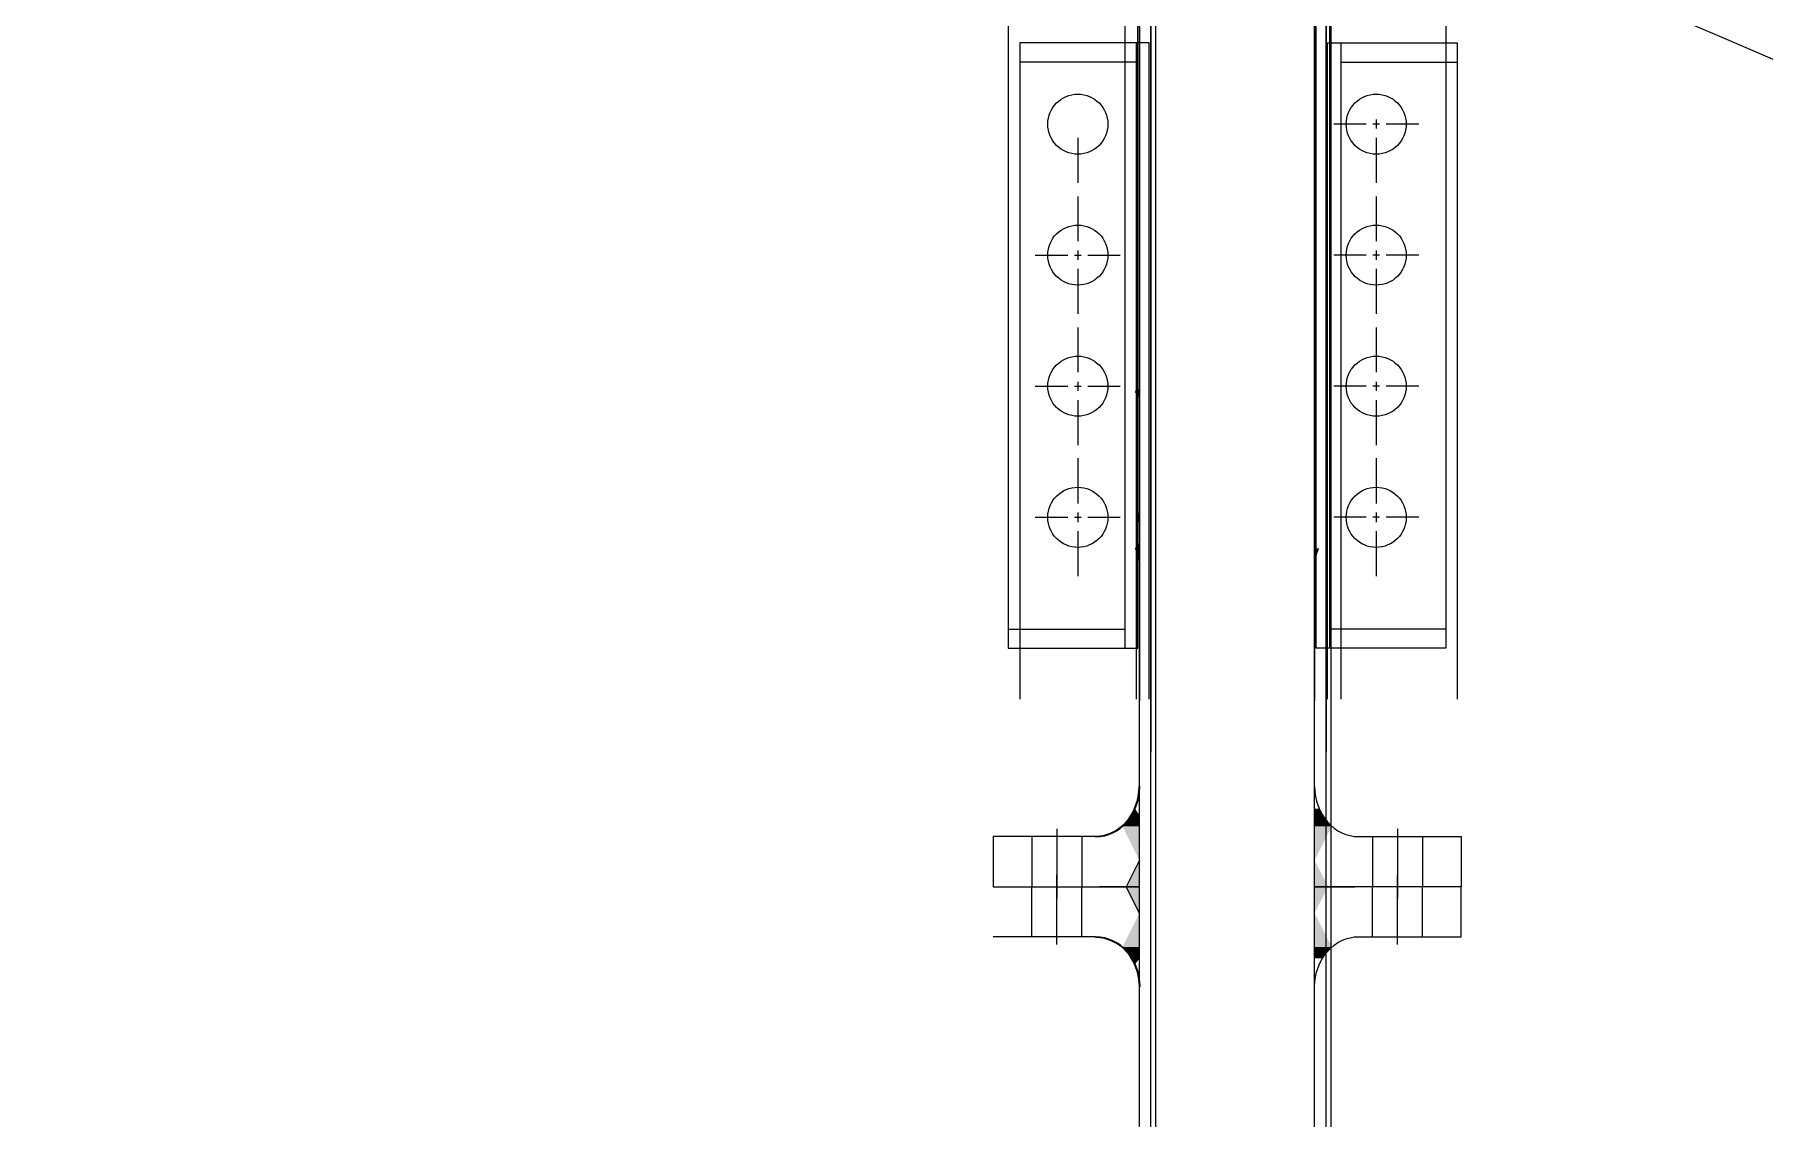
# Model space of a CAD drawing. Header units: inches. Extents: x 11 to 128, y 20 to 108.
# Drawn here: x 20.098 to 20.875, y 83.311 to 83.798 of the extents above; entities that cross this region are included whole.
import ezdxf

# ---------------------------------------------------------------- set-up
doc = ezdxf.new("R2010")
doc.units = ezdxf.units.IN
doc.header["$MEASUREMENT"] = 0
doc.linetypes.add('ACAD_ISO02W100', pattern=[15, 12, -3])
doc.linetypes.add('HIDDEN2', pattern=[0.1875, 0.125, -0.0625])
for name, color, linetype in [('1', 255, 'Continuous'), ('PDF4_Geometry', 7, 'Continuous'), ('PDF4_Solid Fills', 7, 'Continuous')]:
    doc.layers.add(name, color=color, linetype=linetype)

msp = doc.modelspace()

# ---------------------------------------------------------------- linework, layer by layer
at = {"linetype": 'ByBlock'}
for p, q in [((20.55715, 83.44103), (20.55715, 83.40968)), ((20.55715, 83.44103), (20.55715, 83.40968)), ((20.71026, 83.44103), (20.71026, 83.40968)), ((20.71026, 83.44103), (20.71026, 83.40968)), ((20.5459, 83.43751), (20.5459, 83.41501)), ((20.5459, 83.43751), (20.5459, 83.41501)), ((20.5684, 83.43751), (20.5684, 83.41501)), ((20.5684, 83.43751), (20.5684, 83.41501)), ((20.69901, 83.43751), (20.69901, 83.41501)), ((20.69901, 83.43751), (20.69901, 83.41501)), ((20.72151, 83.43751), (20.72151, 83.41501)), ((20.72151, 83.43751), (20.72151, 83.41501)), ((20.55715, 83.389), (20.55715, 83.42034)), ((20.55715, 83.389), (20.55715, 83.42034)), ((20.71026, 83.389), (20.71026, 83.42034)), ((20.71026, 83.389), (20.71026, 83.42034)), ((20.5459, 83.39251), (20.5459, 83.41501)), ((20.5459, 83.39251), (20.5459, 83.41501)), ((20.5684, 83.39251), (20.5684, 83.41501)), ((20.5684, 83.39251), (20.5684, 83.41501)), ((20.69901, 83.39251), (20.69901, 83.41501)), ((20.69901, 83.39251), (20.69901, 83.41501)), ((20.72151, 83.39251), (20.72151, 83.41501)), ((20.72151, 83.39251), (20.72151, 83.41501))]:
    msp.add_line(p, q, dxfattribs=at)
msp.add_open_spline([(18.80527, 84.67695), (20.02879, 84.15716), (22.00001, 83.28056), (26.13586, 81.6811), (29.86669, 80.9072), (34.92488, 80.9072), (38.64477, 80.92251), (41.12414, 80.90707)], degree=3, knots=[0, 0, 0, 0, 3.550687, 7.088547, 10.454406, 13.763203, 20.376363, 20.376363, 20.376363, 20.376363])
msp.add_open_spline([(18.80527, 84.67695), (20.02879, 84.15716), (22.00001, 83.28056), (26.13586, 81.6811), (29.86669, 80.9072), (34.92488, 80.9072), (38.64477, 80.92251), (41.12414, 80.90707)], degree=3, knots=[0, 0, 0, 0, 3.550687, 7.088547, 10.454406, 13.763203, 20.376363, 20.376363, 20.376363, 20.376363])
at = {"layer": '1', "linetype": 'ByBlock'}
for p, q in [((20.67303, 81.14277), (20.67303, 85.26631)), ((20.59428, 81.14265), (20.59428, 85.26552)), ((20.6017, 81.11182), (20.6017, 85.23469)), ((20.68045, 81.11194), (20.68045, 85.23548)), ((20.59428, 81.14265), (20.59429, 85.03748)), ((20.67303, 81.14265), (20.67304, 85.03704)), ((20.5994, 81.11975), (20.59941, 85.01458)), ((20.67815, 81.11975), (20.67816, 85.01414)), ((20.59428, 81.14265), (20.59428, 84.55741)), ((20.67303, 81.14277), (20.67303, 84.55741)), ((20.5994, 81.11975), (20.5994, 84.53451)), ((20.67815, 81.11986), (20.67815, 84.53451)), ((20.52854, 83.43751), (20.52854, 83.41501)), ((20.52854, 83.43751), (20.52854, 83.41501))]:
    msp.add_line(p, q, dxfattribs=at)
at = {"layer": '1', "linetype": 'ByBlock', "lineweight": 18}
for p, q in [((20.5994, 84.14808), (20.5994, 83.78418)), ((20.5994, 84.14808), (20.5994, 83.78418)), ((20.67815, 83.78418), (20.67815, 84.14808)), ((20.67815, 83.78418), (20.67815, 84.14808)), ((20.59428, 83.83637), (20.59428, 83.49844)), ((20.59428, 83.83637), (20.59428, 83.49844)), ((20.67303, 83.83637), (20.67303, 83.49844)), ((20.67303, 83.83637), (20.67303, 83.49844)), ((20.53537, 83.81704), (20.53537, 83.52214)), ((20.53537, 83.81704), (20.53537, 83.52214)), ((20.58767, 83.81704), (20.58767, 83.52214)), ((20.58767, 83.81704), (20.58767, 83.52214)), ((20.59357, 83.52214), (20.59357, 83.81704)), ((20.59357, 83.52214), (20.59357, 83.81704)), ((20.5994, 83.81346), (20.5994, 83.47553)), ((20.5994, 83.81346), (20.5994, 83.47553)), ((20.67374, 83.52214), (20.67374, 83.81704)), ((20.67374, 83.52214), (20.67374, 83.81704)), ((20.67815, 83.81346), (20.67815, 83.47553)), ((20.67815, 83.81346), (20.67815, 83.47553)), ((20.67965, 83.81704), (20.67965, 83.52214)), ((20.67965, 83.81704), (20.67965, 83.52214)), ((20.73194, 83.81704), (20.73194, 83.52214)), ((20.73194, 83.81704), (20.73194, 83.52214)), ((20.59869, 83.79413), (20.54049, 83.79413)), ((20.54049, 83.79413), (20.54049, 83.49924)), ((20.59869, 83.79413), (20.54049, 83.79413)), ((20.54049, 83.79413), (20.54049, 83.49924)), ((20.59278, 83.79413), (20.59278, 83.49924)), ((20.59278, 83.79413), (20.59278, 83.49924)), ((20.59869, 83.49924), (20.59869, 83.79413)), ((20.59869, 83.49924), (20.59869, 83.79413)), ((20.67886, 83.49924), (20.67886, 83.79413)), ((20.67886, 83.79413), (20.73706, 83.79413)), ((20.67886, 83.49924), (20.67886, 83.79413)), ((20.67886, 83.79413), (20.73706, 83.79413)), ((20.68476, 83.79413), (20.68476, 83.49924)), ((20.68476, 83.79413), (20.68476, 83.49924)), ((20.73706, 83.79413), (20.73706, 83.49924)), ((20.73706, 83.79413), (20.73706, 83.49924)), ((20.59278, 83.78552), (20.54049, 83.78552)), ((20.59278, 83.78552), (20.54049, 83.78552)), ((20.68476, 83.78552), (20.73706, 83.78552)), ((20.68476, 83.78552), (20.73706, 83.78552)), ((20.69623, 83.75763), (20.68168, 83.75763)), ((20.69623, 83.75763), (20.68168, 83.75763)), ((20.70223, 83.75763), (20.69918, 83.75763)), ((20.70223, 83.75763), (20.69918, 83.75763)), ((20.70071, 83.75975), (20.70071, 83.75566)), ((20.70071, 83.75975), (20.70071, 83.75566)), ((20.71983, 83.75763), (20.70518, 83.75763)), ((20.71983, 83.75763), (20.70518, 83.75763)), ((20.56661, 83.75143), (20.56661, 83.73125)), ((20.56661, 83.75142), (20.56661, 83.73125)), ((20.70071, 83.75143), (20.70071, 83.73125)), ((20.70071, 83.75142), (20.70071, 83.73125)), ((20.56661, 83.72518), (20.56661, 83.705)), ((20.56661, 83.72518), (20.56661, 83.705)), ((20.70071, 83.72518), (20.70071, 83.705)), ((20.70071, 83.72518), (20.70071, 83.705)), ((20.54748, 83.6988), (20.56213, 83.6988)), ((20.54748, 83.6988), (20.56213, 83.6988)), ((20.56508, 83.6988), (20.56813, 83.6988)), ((20.56508, 83.6988), (20.56813, 83.6988)), ((20.56661, 83.70091), (20.56661, 83.69668)), ((20.56661, 83.70091), (20.56661, 83.69668)), ((20.57108, 83.6988), (20.58563, 83.6988)), ((20.57108, 83.6988), (20.58563, 83.6988)), ((20.69623, 83.6988), (20.68168, 83.6988)), ((20.69623, 83.6988), (20.68168, 83.6988)), ((20.70223, 83.6988), (20.69918, 83.6988)), ((20.70223, 83.6988), (20.69918, 83.6988)), ((20.70071, 83.70091), (20.70071, 83.69668)), ((20.70071, 83.70091), (20.70071, 83.69668)), ((20.71983, 83.6988), (20.70518, 83.6988)), ((20.71983, 83.6988), (20.70518, 83.6988)), ((20.56661, 83.69259), (20.56661, 83.67241)), ((20.56661, 83.69259), (20.56661, 83.67241)), ((20.70071, 83.69259), (20.70071, 83.67241)), ((20.70071, 83.69259), (20.70071, 83.67241)), ((20.56661, 83.66634), (20.56661, 83.64617)), ((20.56661, 83.66634), (20.56661, 83.64617)), ((20.70071, 83.66634), (20.70071, 83.64617)), ((20.70071, 83.66634), (20.70071, 83.64617)), ((20.56661, 83.64193), (20.56661, 83.63784)), ((20.56661, 83.64193), (20.56661, 83.63784)), ((20.70071, 83.64193), (20.70071, 83.63784)), ((20.70071, 83.64193), (20.70071, 83.63784)), ((20.54748, 83.63996), (20.56213, 83.63996)), ((20.54748, 83.63996), (20.56213, 83.63996)), ((20.56508, 83.63996), (20.56813, 83.63996)), ((20.56508, 83.63996), (20.56813, 83.63996)), ((20.56661, 83.63361), (20.56661, 83.61343)), ((20.56661, 83.63361), (20.56661, 83.61343)), ((20.57108, 83.63996), (20.58563, 83.63996)), ((20.57108, 83.63996), (20.58563, 83.63996)), ((20.69623, 83.63996), (20.68168, 83.63996)), ((20.69623, 83.63996), (20.68168, 83.63996)), ((20.70223, 83.63996), (20.69918, 83.63996)), ((20.70223, 83.63996), (20.69918, 83.63996)), ((20.70071, 83.63361), (20.70071, 83.61343)), ((20.70071, 83.63361), (20.70071, 83.61343)), ((20.71983, 83.63996), (20.70518, 83.63996)), ((20.71983, 83.63996), (20.70518, 83.63996)), ((20.59428, 83.61955), (20.59428, 83.54039)), ((20.59428, 83.61955), (20.59428, 83.54039)), ((20.56661, 83.60751), (20.56661, 83.58719)), ((20.56661, 83.60751), (20.56661, 83.58719)), ((20.59428, 83.6021), (20.59428, 83.52294)), ((20.59428, 83.6021), (20.59428, 83.52294)), ((20.67303, 83.55278), (20.67303, 83.60489)), ((20.67303, 83.55278), (20.67303, 83.60489)), ((20.70071, 83.60751), (20.70071, 83.58719)), ((20.70071, 83.60751), (20.70071, 83.58719)), ((20.54748, 83.58098), (20.56213, 83.58098)), ((20.54748, 83.58098), (20.56213, 83.58098)), ((20.56508, 83.58098), (20.56813, 83.58098)), ((20.56508, 83.58098), (20.56813, 83.58098)), ((20.56661, 83.5831), (20.56661, 83.57886)), ((20.56661, 83.5831), (20.56661, 83.57886)), ((20.57108, 83.58098), (20.58563, 83.58098)), ((20.57108, 83.58098), (20.58563, 83.58098)), ((20.69623, 83.58098), (20.68168, 83.58098)), ((20.69623, 83.58098), (20.68168, 83.58098)), ((20.70223, 83.58098), (20.69918, 83.58098)), ((20.70223, 83.58098), (20.69918, 83.58098)), ((20.70071, 83.5831), (20.70071, 83.57886)), ((20.70071, 83.5831), (20.70071, 83.57886)), ((20.71983, 83.58098), (20.70518, 83.58098)), ((20.71983, 83.58098), (20.70518, 83.58098)), ((20.56661, 83.57477), (20.56661, 83.55459)), ((20.56661, 83.57477), (20.56661, 83.55459)), ((20.67303, 83.57455), (20.67303, 83.54039)), ((20.67303, 83.57455), (20.67303, 83.54039)), ((20.70071, 83.57477), (20.70071, 83.55459)), ((20.70071, 83.57477), (20.70071, 83.55459)), ((20.67303, 83.5571), (20.67303, 83.52294)), ((20.67303, 83.5571), (20.67303, 83.52294)), ((20.53537, 83.53075), (20.58767, 83.53075)), ((20.53537, 83.53075), (20.58767, 83.53075)), ((20.73194, 83.53075), (20.67965, 83.53075)), ((20.73194, 83.53075), (20.67965, 83.53075)), ((20.53537, 83.52214), (20.59357, 83.52214)), ((20.53537, 83.52214), (20.59357, 83.52214)), ((20.73194, 83.52214), (20.67374, 83.52214)), ((20.73194, 83.52214), (20.67374, 83.52214)), ((20.67263, 83.50154), (20.67313, 83.50069)), ((20.67263, 83.50154), (20.67313, 83.50069)), ((20.57462, 83.43751), (20.52854, 83.43751)), ((20.57462, 83.43751), (20.52854, 83.43751)), ((20.6928, 83.43751), (20.73888, 83.43751)), ((20.6928, 83.43751), (20.73888, 83.43751)), ((20.52854, 83.41501), (20.59428, 83.41501)), ((20.52854, 83.41501), (20.59428, 83.41501)), ((20.52854, 83.41501), (20.59428, 83.41501)), ((20.52854, 83.41501), (20.59428, 83.41501)), ((20.59428, 83.41501), (20.57639, 83.41501)), ((20.59428, 83.41501), (20.57639, 83.41501)), ((20.59428, 83.41501), (20.57639, 83.41501)), ((20.59428, 83.41501), (20.57639, 83.41501)), ((20.67303, 83.41501), (20.69103, 83.41501)), ((20.73888, 83.41501), (20.67303, 83.41501)), ((20.67303, 83.41501), (20.69103, 83.41501)), ((20.73888, 83.41501), (20.67303, 83.41501)), ((20.67303, 83.41501), (20.69103, 83.41501)), ((20.73888, 83.41501), (20.67303, 83.41501)), ((20.67303, 83.41501), (20.69103, 83.41501)), ((20.73888, 83.41501), (20.67303, 83.41501)), ((20.57462, 83.39251), (20.52854, 83.39251)), ((20.57462, 83.39251), (20.52854, 83.39251)), ((20.6928, 83.39251), (20.73888, 83.39251)), ((20.6928, 83.39251), (20.73888, 83.39251))]:
    msp.add_line(p, q, dxfattribs=at)
at = {"layer": '1', "linetype": 'HIDDEN2'}
for p, q in [((20.59428, 83.47101), (20.59428, 83.84649)), ((20.59428, 83.47101), (20.59428, 83.84649)), ((20.67303, 83.47101), (20.67303, 83.84649)), ((20.67303, 83.47101), (20.67303, 83.84649)), ((20.5994, 83.44811), (20.5994, 83.82359)), ((20.5994, 83.44811), (20.5994, 83.82358)), ((20.67815, 83.44811), (20.67815, 83.82359)), ((20.67815, 83.44811), (20.67815, 83.82358))]:
    msp.add_line(p, q, dxfattribs=at)
at = {"layer": '1', "linetype": 'ACAD_ISO02W100', "lineweight": 18}
msp.add_line((20.67303, 83.57024), (20.67303, 83.62235), dxfattribs=at)
msp.add_line((20.67303, 83.57024), (20.67303, 83.62235), dxfattribs=at)
at = {"layer": '1', "linetype": 'ByBlock', "lineweight": -2}
for p in [(20.73888, 83.43751), (20.73888, 83.43751), (20.73888, 83.39251), (20.73888, 83.39251)]:
    msp.add_line(p, (20.73888, 83.41501), dxfattribs=at)
at = {"layer": '1'}
for centre in [(20.56661, 83.75763), (20.56661, 83.75763), (20.70071, 83.75763), (20.70071, 83.75763), (20.56661, 83.6988), (20.56661, 83.6988), (20.70071, 83.6988), (20.70071, 83.6988), (20.56661, 83.63989), (20.56661, 83.63989), (20.70071, 83.63989), (20.70071, 83.63989), (20.56661, 83.58098), (20.56661, 83.58098), (20.70071, 83.58098), (20.70071, 83.58098)]:
    msp.add_circle(centre, 0.0135, dxfattribs=at)
at = {"layer": '1', "linetype": 'ByBlock', "lineweight": 35}
for centre in [(20.57458, 83.46006), (20.57458, 83.46005)]:
    msp.add_ellipse(centre, major_axis=(0, 0.02254), ratio=0.873869, start_param=3.143458, end_param=4.710523, dxfattribs=at)
at = {"layer": '1', "linetype": 'ByBlock', "lineweight": 18}
for centre, ratio, start_param, end_param in [((20.57458, 83.46006), 0.87387, 3.143458, 4.710523), ((20.57458, 83.46005), 0.87387, 3.143458, 4.710523), ((20.69273, 83.46006), 0.873869, 1.572665, 3.144892), ((20.69273, 83.46005), 0.873869, 1.572665, 3.144892)]:
    msp.add_ellipse(centre, major_axis=(0, 0.02254), ratio=ratio, start_param=start_param, end_param=end_param, dxfattribs=at)
at = {"layer": '1', "linetype": 'ByBlock', "lineweight": 35, "extrusion": (0, 0, -1)}
msp.add_ellipse((20.57458, 83.36997), major_axis=(0, -0.02254), ratio=0.873869, start_param=3.143458, end_param=4.710523, dxfattribs=at)
msp.add_ellipse((20.57458, 83.36997), major_axis=(0, -0.02254), ratio=0.873869, start_param=3.143458, end_param=4.710523, dxfattribs=at)
at = {"layer": '1', "linetype": 'ByBlock', "lineweight": 18, "extrusion": (0, 0, -1)}
for centre, ratio, start_param, end_param in [((20.57458, 83.36997), 0.87387, 3.143458, 4.710523), ((20.57458, 83.36997), 0.87387, 3.143458, 4.710523), ((20.69273, 83.36997), 0.873869, 1.572665, 3.144892), ((20.69273, 83.36997), 0.873869, 1.572665, 3.144892)]:
    msp.add_ellipse(centre, major_axis=(0, -0.02254), ratio=ratio, start_param=start_param, end_param=end_param, dxfattribs=at)
at = {"layer": '1', "linetype": 'ByBlock', "transparency": 33554559}
for points in [[(20.59337, 83.64034), (20.59224, 83.63719), (20.59428, 83.63719)], [(20.59337, 83.64033), (20.59224, 83.63719), (20.59428, 83.63719)], [(20.59224, 83.63719), (20.59428, 83.63719), (20.59428, 83.63427)], [(20.59224, 83.63719), (20.59428, 83.63719), (20.59428, 83.63427)], [(20.59224, 83.56701), (20.59428, 83.56701), (20.59428, 83.56992)], [(20.59224, 83.56701), (20.59428, 83.56701), (20.59428, 83.56992)], [(20.59337, 83.56386), (20.59224, 83.56701), (20.59428, 83.56701)], [(20.59337, 83.56386), (20.59224, 83.56701), (20.59428, 83.56701)], [(20.59337, 83.56386), (20.59428, 83.56386), (20.59428, 83.56701)], [(20.59337, 83.56386), (20.59428, 83.56386), (20.59428, 83.56701)], [(20.59408, 83.56048), (20.59337, 83.56386), (20.59428, 83.56386)], [(20.59408, 83.56048), (20.59337, 83.56386), (20.59428, 83.56386)], [(20.59408, 83.56048), (20.59428, 83.56048), (20.59428, 83.56386)], [(20.59408, 83.56048), (20.59428, 83.56048), (20.59428, 83.56386)], [(20.67303, 83.56386), (20.67303, 83.56701), (20.67507, 83.56701)], [(20.67303, 83.56386), (20.67395, 83.56386), (20.67507, 83.56701)], [(20.67303, 83.56386), (20.67303, 83.56701), (20.67507, 83.56701)], [(20.67303, 83.56386), (20.67395, 83.56386), (20.67507, 83.56701)], [(20.67303, 83.56048), (20.67303, 83.56386), (20.67395, 83.56386)], [(20.67303, 83.56048), (20.67334, 83.56048), (20.67395, 83.56386)], [(20.67303, 83.56048), (20.67303, 83.56386), (20.67395, 83.56386)], [(20.67303, 83.56048), (20.67334, 83.56048), (20.67395, 83.56386)], [(20.59428, 83.5571), (20.59408, 83.56048), (20.59428, 83.56048)], [(20.59428, 83.5571), (20.59408, 83.56048), (20.59428, 83.56048)], [(20.67303, 83.5571), (20.67303, 83.56048), (20.67334, 83.56048)], [(20.67303, 83.5571), (20.67334, 83.56048), (20.67334, 83.56048)], [(20.67303, 83.5571), (20.67303, 83.56048), (20.67334, 83.56048)], [(20.67303, 83.5571), (20.67334, 83.56048), (20.67334, 83.56048)]]:
    msp.add_solid(points, dxfattribs=at)
at = {"layer": '1', "linetype": 'ACAD_ISO02W100', "transparency": 33554559}
for points in [[(20.59337, 83.58131), (20.59428, 83.58131), (20.59428, 83.58446)], [(20.59337, 83.58131), (20.59428, 83.58131), (20.59428, 83.58446)], [(20.59408, 83.57793), (20.59337, 83.58131), (20.59428, 83.58131)], [(20.59408, 83.57793), (20.59337, 83.58131), (20.59428, 83.58131)], [(20.59408, 83.57793), (20.59428, 83.57793), (20.59428, 83.58131)], [(20.59408, 83.57793), (20.59428, 83.57793), (20.59428, 83.58131)], [(20.67303, 83.57793), (20.67303, 83.58131), (20.67395, 83.58131)], [(20.67303, 83.57793), (20.67334, 83.57793), (20.67395, 83.58131)], [(20.67303, 83.57793), (20.67303, 83.58131), (20.67395, 83.58131)], [(20.67303, 83.57793), (20.67334, 83.57793), (20.67395, 83.58131)], [(20.59428, 83.57455), (20.59408, 83.57793), (20.59428, 83.57793)], [(20.59428, 83.57455), (20.59408, 83.57793), (20.59428, 83.57793)], [(20.67303, 83.57455), (20.67303, 83.57793), (20.67334, 83.57793)], [(20.67303, 83.57455), (20.67334, 83.57793), (20.67334, 83.57793)], [(20.67303, 83.57455), (20.67303, 83.57793), (20.67334, 83.57793)], [(20.67303, 83.57455), (20.67334, 83.57793), (20.67334, 83.57793)]]:
    msp.add_solid(points, dxfattribs=at)
at = {"layer": 'PDF4_Geometry', "linetype": 'ByBlock', "lineweight": 18}
for p in [(20.59428, 83.4269), (20.59428, 83.4269), (20.59428, 83.40312), (20.59428, 83.40312)]:
    msp.add_line(p, (20.58827, 83.41501), dxfattribs=at)
at = {"layer": 'PDF4_Solid Fills', "linetype": 'ByBlock', "transparency": 33554559}
for points in [[(20.59072, 83.44719), (20.58888, 83.44451), (20.59428, 83.44451)], [(20.59072, 83.44719), (20.58888, 83.44451), (20.59428, 83.44451)], [(20.59224, 83.4501), (20.59072, 83.44719), (20.59428, 83.44719)], [(20.59224, 83.4501), (20.59072, 83.44719), (20.59428, 83.44719)], [(20.59072, 83.44719), (20.59428, 83.44719), (20.59428, 83.44451)], [(20.59072, 83.44719), (20.59428, 83.44719), (20.59428, 83.44451)], [(20.67303, 83.4501), (20.67303, 83.44719), (20.6766, 83.44719)], [(20.67303, 83.4501), (20.67507, 83.4501), (20.6766, 83.44719)], [(20.67303, 83.4501), (20.67303, 83.44719), (20.6766, 83.44719)], [(20.67303, 83.4501), (20.67507, 83.4501), (20.6766, 83.44719)], [(20.67303, 83.44719), (20.67303, 83.44451), (20.67853, 83.44451)], [(20.67303, 83.44719), (20.6766, 83.44719), (20.67853, 83.44451)], [(20.67303, 83.44719), (20.67303, 83.44451), (20.67853, 83.44451)], [(20.67303, 83.44719), (20.6766, 83.44719), (20.67853, 83.44451)], [(20.58888, 83.44451), (20.58664, 83.44218), (20.59428, 83.44218)], [(20.58888, 83.44451), (20.58664, 83.44218), (20.59428, 83.44218)], [(20.58664, 83.44218), (20.59428, 83.44218), (20.59428, 83.4269)], [(20.58664, 83.44218), (20.59428, 83.44218), (20.59428, 83.4269)], [(20.58888, 83.44451), (20.59428, 83.44451), (20.59428, 83.44218)], [(20.58888, 83.44451), (20.59428, 83.44451), (20.59428, 83.44218)], [(20.67303, 83.44451), (20.67303, 83.44218), (20.68077, 83.44218)], [(20.67303, 83.44451), (20.67853, 83.44451), (20.68077, 83.44218)], [(20.67303, 83.44451), (20.67303, 83.44218), (20.68077, 83.44218)], [(20.67303, 83.44451), (20.67853, 83.44451), (20.68077, 83.44218)], [(20.67303, 83.44218), (20.68077, 83.44218), (20.67303, 83.4269)], [(20.67303, 83.44218), (20.68077, 83.44218), (20.67303, 83.4269)], [(20.59428, 83.4269), (20.58827, 83.41501), (20.59428, 83.41501)], [(20.59428, 83.4269), (20.58827, 83.41501), (20.59428, 83.41501)], [(20.67303, 83.4269), (20.67303, 83.41501), (20.67904, 83.41501)], [(20.67303, 83.4269), (20.67904, 83.41501), (20.67904, 83.41501)], [(20.67303, 83.4269), (20.67303, 83.41501), (20.67904, 83.41501)], [(20.67303, 83.4269), (20.67904, 83.41501), (20.67904, 83.41501)], [(20.59428, 83.40312), (20.58827, 83.41501), (20.59428, 83.41501)], [(20.59428, 83.40312), (20.58827, 83.41501), (20.59428, 83.41501)], [(20.67303, 83.40312), (20.67303, 83.41501), (20.67904, 83.41501)], [(20.67303, 83.40312), (20.67904, 83.41501), (20.67904, 83.41501)], [(20.67303, 83.40312), (20.67303, 83.41501), (20.67904, 83.41501)], [(20.67303, 83.40312), (20.67904, 83.41501), (20.67904, 83.41501)], [(20.58664, 83.38785), (20.59428, 83.38785), (20.59428, 83.40312)], [(20.58664, 83.38785), (20.59428, 83.38785), (20.59428, 83.40312)], [(20.67303, 83.38785), (20.68077, 83.38785), (20.67303, 83.40312)], [(20.67303, 83.38785), (20.68077, 83.38785), (20.67303, 83.40312)], [(20.58888, 83.38552), (20.58664, 83.38785), (20.59428, 83.38785)], [(20.58888, 83.38552), (20.58664, 83.38785), (20.59428, 83.38785)], [(20.58888, 83.38552), (20.59428, 83.38552), (20.59428, 83.38785)], [(20.58888, 83.38552), (20.59428, 83.38552), (20.59428, 83.38785)], [(20.59072, 83.38284), (20.58888, 83.38552), (20.59428, 83.38552)], [(20.59072, 83.38284), (20.58888, 83.38552), (20.59428, 83.38552)], [(20.59072, 83.38284), (20.59428, 83.38284), (20.59428, 83.38552)], [(20.59072, 83.38284), (20.59428, 83.38284), (20.59428, 83.38552)], [(20.67303, 83.38552), (20.67303, 83.38785), (20.68077, 83.38785)], [(20.67303, 83.38552), (20.67853, 83.38552), (20.68077, 83.38785)], [(20.67303, 83.38552), (20.67303, 83.38785), (20.68077, 83.38785)], [(20.67303, 83.38552), (20.67853, 83.38552), (20.68077, 83.38785)], [(20.67303, 83.38284), (20.67303, 83.38552), (20.67853, 83.38552)], [(20.67303, 83.38284), (20.6766, 83.38284), (20.67853, 83.38552)], [(20.67303, 83.38284), (20.67303, 83.38552), (20.67853, 83.38552)], [(20.67303, 83.38284), (20.6766, 83.38284), (20.67853, 83.38552)], [(20.59224, 83.37992), (20.59072, 83.38284), (20.59428, 83.38284)], [(20.59224, 83.37992), (20.59072, 83.38284), (20.59428, 83.38284)]]:
    msp.add_solid(points, dxfattribs=at)

doc.saveas('drawing.dxf')
